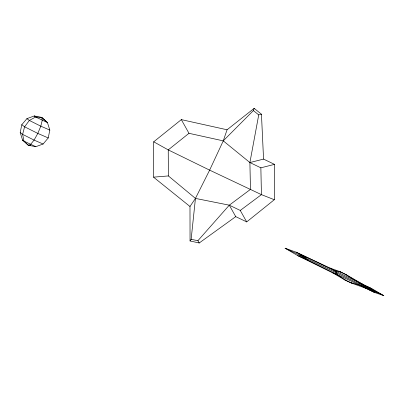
<?xml version="1.0" encoding="UTF-8"?>
<svg xmlns="http://www.w3.org/2000/svg" width="404" height="404" viewBox="0 0 404 404"><rect width="100%" height="100%" fill="white"/><g stroke="black" fill="none" stroke-linecap="round" stroke-linejoin="round"><path stroke-width="0.61" d="M153.51 177.159L153.712 141.809L181.325 119.624L227.073 129.775L254.156 108.343L261.454 114.211L263.554 159.1L274.518 164.367L274.311 199.717L246.703 221.902L235.739 216.64L229.295 205.176L195.445 198.404L168.382 175.932L153.51 177.159L189.986 206.489L190.052 240.956L199.202 242.986L235.739 216.64M190.052 240.956L191.143 239.335L195.445 198.404L209.631 170.135L223.261 140.865L227.073 129.775M191.143 239.335L197.915 240.693L229.295 205.176L250.47 189.375L249.899 162.554L258.722 114.903L253.394 110.565L254.156 108.343M20.2 132.557L21.791 124.715L26.927 118.64L34.229 115.968L41.743 117.407L47.45 122.579L49.828 130.093L48.238 137.941L43.102 144.016L35.799 146.687L28.285 145.248L22.579 140.072L20.2 132.557L22.624 134.365L34.072 140.092L43.102 144.016M351.687 283.148L345.905 280.401L336.603 274.311L336.921 273.059L334.295 270.443L329.916 268.034L296.006 252.141L285.113 248.228L297.783 255.656L332.765 272.882L345.036 280.053L351.687 283.148L365.726 288.259L374.407 292.42L383.8 295.657L371.857 288.648L296.006 252.141M189.986 206.489L195.445 198.404M181.325 119.624L188.986 133.31L223.261 140.865L253.394 110.565M188.986 133.31L168.241 149.894L168.382 175.932M229.295 205.176L240.259 210.439L261.433 194.637L260.863 167.822L249.899 162.554L223.261 140.865M28.285 145.248L30.588 144.425L34.072 140.092L37.814 133.411L40.804 126.174L42.243 120.316L41.743 117.407L35.628 117.008L29.351 120.448L24.594 126.795L22.624 134.365L23.977 141.117L28.285 145.248L30.729 145.405M258.722 114.903L261.454 114.211M249.899 162.554L263.554 159.1M260.863 167.822L274.518 164.367M334.295 270.443L340.794 272.084L346.506 274.877L363.262 284.512M350.621 282.588C362.211 285.492 373.23 290.133 383.8 295.657M307.186 257.782L299.076 254.889L285.113 248.228M329.916 268.034L339.855 271.589L346.506 274.877M332.765 272.882L336.603 274.311L360.924 285.623L374.407 292.42M370.019 289.986L379.472 293.526L368.079 287.082L359.055 282.739L345.541 274.447M274.311 199.717L261.433 194.637L209.631 170.135L168.241 149.894L153.712 141.809M345.036 280.053L345.905 280.401M368.079 287.082L371.857 288.648M35.794 116.645L34.229 115.968L35.628 117.008L47.45 122.579L41.743 117.407M49.828 130.093L40.804 126.174L29.351 120.448L26.927 118.64M48.238 137.941L37.814 133.411L24.594 126.795L21.791 124.715M23.619 140.526L22.579 140.072L23.977 141.117L35.799 146.687M297.783 255.656L308.651 260.529L336.603 274.311M375.271 291.557L299.076 254.889L308.651 260.529M339.855 271.589L340.794 272.084M360.924 285.623L365.726 288.259M359.055 282.739L370.382 289.158M240.259 210.439L246.703 221.902M197.915 240.693L199.202 242.986"/></g></svg>
